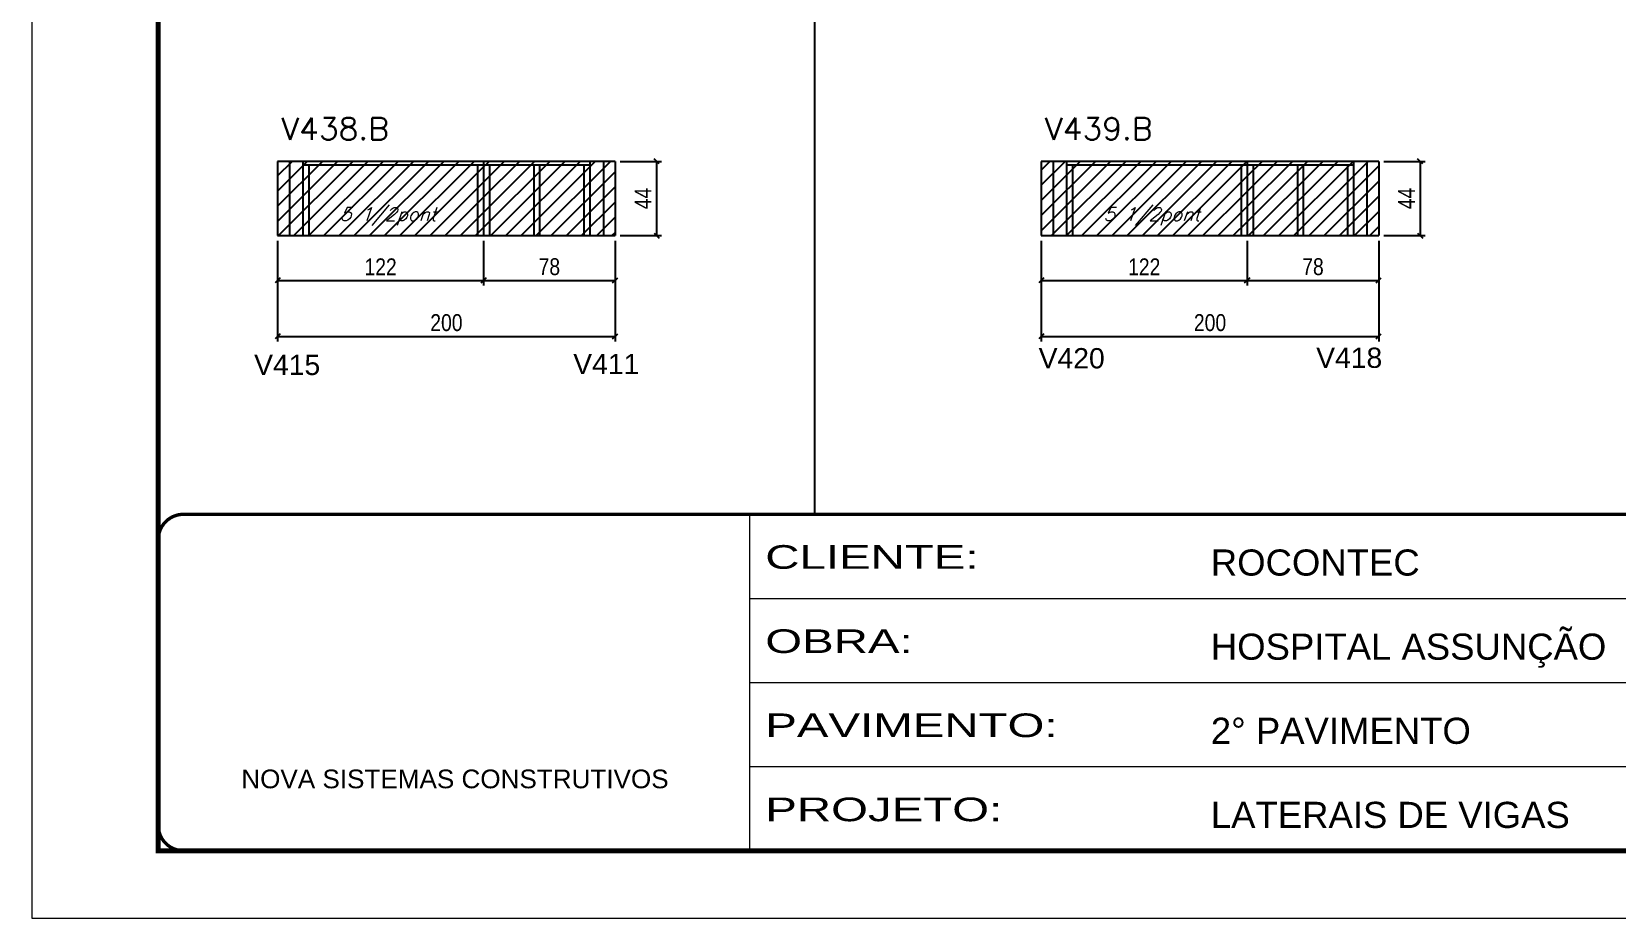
# Model space of a CAD drawing. Extents: x 137137 to 143418, y 10464 to 34486.
# Drawn here: x 137137 to 138076, y 20801 to 21326 of the extents above; entities that cross this region are included whole.
import ezdxf

# ---------------------------------------------------------------- set-up
doc = ezdxf.new("R2010")
doc.units = 0
doc.linetypes.add('CONTINUO', pattern=[0])
doc.linetypes.add('DASHED', pattern=[0.75, 0.5, -0.25])
for name, color, linetype in [('5', 5, 'Continuous'), ('COTA', 241, 'Continuous'), ('Painéis', 200, 'Continuous'), ('Reaproveitamento', 251, 'Continuous'), ('SARR_2.2x7', 40, 'Continuous'), ('SARR_3.5x7', 81, 'Continuous'), ('texto', 7, 'Continuous')]:
    doc.layers.add(name, color=color, linetype=linetype)
for name, color, linetype, lineweight in [('Folhas', 255, 'Continuous', 9), ('SARRAFO DE PRESSAO', 251, 'DASHED', 9), ('Texto Seção', 7, 'Continuous', 15)]:
    doc.layers.add(name, color=color, linetype=linetype, lineweight=lineweight)
doc.styles.add('ARIAL', font='arial.ttf')
doc.styles.add('COTA TECNICA', font='techl___.ttf', dxfattribs={"height": 10})
doc.styles.add('REGUA-120', font='ROMANS.shx', dxfattribs={"height": 15})
doc.styles.add('Romans', font='romans.shx')
doc.styles.get("Standard").update_dxf_attribs({"font": 'arial.ttf'})
doc.styles.add('Tecnologia', font='')
doc.styles.get('Tecnologia').set_extended_font_data('Forgotten Futurist')
doc.dimstyles.new('PAINEL', dxfattribs={"dimtxt": 10, "dimasz": 3, "dimexe": 3, "dimexo": 3, "dimgap": 3, "dimtad": 1, "dimdec": 1, "dimzin": 12, "dimdsep": 46, "dimtxsty": 'COTA TECNICA', "dimblk1": 'OBLIQUE', "dimblk2": 'OBLIQUE', "dimsah": 1, "dimcen": 0.9, "dimclrd": 4, "dimclre": 4, "dimclrt": 240, "dimadec": 1, "dimazin": 3, "dimtfac": 1, "dimtdec": 1, "dimtmove": 0, "dimatfit": 3, "dimfxl": 1, "dimtolj": 1, "dimtzin": 12, "dimarcsym": 0})
pattern_1 = [(45, (-13.5, -6891.4506), (-4.49012806, 4.49012806), [])]

# ---------------------------------------------------------------- blocks, each defined once
blk = doc.blocks.new('9999999999')
at = {"color": 30, "linetype": 'CONTINUO'}
for p, q in [((98564.56, 34230.21), (98564.56, 34429.45)), ((98564.56, 34379.64), (99583.98, 34379.64)), ((98564.56, 34329.83), (99487.98, 34329.83)), ((98564.56, 34280.02), (99487.98, 34280.02))]:
    blk.add_line(p, q, dxfattribs=at)
at = {"color": 30, "linetype": 'CONTINUO', "const_width": 2}
blk.add_lwpolyline([(99583.98, 34230.21), (99583.98, 34414.45, 0.414214), (99568.98, 34429.45), (98228.98, 34429.45, 0.414214), (98213.98, 34414.45), (98213.98, 34245.21, 0.414214), (98228.98, 34230.21), (99583.98, 34230.21)], format="xyb", dxfattribs=at)
at = {"layer": 'Folhas'}
blk.add_lwpolyline([(98138.98, 34190.21), (99623.98, 34190.21), (99623.98, 35240.21), (98138.98, 35240.21)], close=True, dxfattribs=at)
at = {"layer": 'Folhas', "color": 30, "const_width": 3}
blk.add_lwpolyline([(98213.98, 34230.21), (99583.98, 34230.21), (99583.98, 35200.21), (98213.98, 35200.21)], close=True, dxfattribs=at)
at = {"color": 7, "linetype": 'Continuous', "ltscale": 5, "style": 'ARIAL'}
for s, height, p in [('ROCONTEC', 15.483, (98837.68, 34393.13)), ('HOSPITAL ASSUNÇÃO', 15.4829, (98837.68, 34343.32)), ('2° PAVIMENTO', 15.4829, (98837.68, 34293.51)), ('NOVA SISTEMAS CONSTRUTIVOS', 11.0592, (98263.19, 34267.21)), ('LATERAIS DE VIGAS', 15.4829, (98837.68, 34243.7))]:
    blk.add_text(s, height=height, dxfattribs=at).set_placement(p)
at = {"layer": 'Folhas', "color": 7, "style": 'Tecnologia', "width": 1.5}
for s, p in [('CLIENTE:', (98573.65, 34397.17)), ('OBRA:', (98573.65, 34347.31)), ('PAVIMENTO:', (98573.65, 34297.5)), ('PROJETO:', (98573.65, 34247.69))]:
    blk.add_text(s, height=14, dxfattribs=at).set_placement(p)
blk = doc.blocks.new('_Oblique')
at = {"color": 0, "linetype": 'ByBlock', "lineweight": -2}
blk.add_line((-0.5, -0.5), (0.5, 0.5), dxfattribs=at)
blk = doc.blocks.new('*D1500')
at = {"layer": 'COTA', "color": 4, "linetype": 'ByBlock', "lineweight": -2, "transparency": 16777216}
for p, q in [((137283.03, 21202.68), (137283.03, 21143.02)), ((137483.03, 21202.68), (137483.03, 21143.02)), ((137283.03, 21146.02), (137483.03, 21146.02))]:
    blk.add_line(p, q, dxfattribs=at)
at = {"layer": 'Defpoints', "color": 0, "linetype": 'ByBlock', "transparency": 16777216}
for p in [(137283.03, 21205.68), (137483.03, 21205.68), (137483.03, 21146.02)]:
    blk.add_point(p, dxfattribs=at)
at = {"layer": 'COTA', "color": 4, "linetype": 'ByBlock', "lineweight": -2, "transparency": 16777216, "xscale": 3, "yscale": 3, "zscale": 3, "rotation": 180}
blk.add_blockref('_Oblique', (137283.03, 21146.02), dxfattribs=at)
at = {"layer": 'COTA', "color": 4, "linetype": 'ByBlock', "lineweight": -2, "transparency": 16777216, "xscale": 3, "yscale": 3, "zscale": 3}
blk.add_blockref('_Oblique', (137483.03, 21146.02), dxfattribs=at)
at = {"layer": 'COTA', "color": 240, "linetype": 'ByBlock', "transparency": 16777216, "insert": (137383.03, 21154.12), "char_height": 10, "attachment_point": 5, "style": 'COTA TECNICA'}
blk.add_mtext('\\A1;200', dxfattribs=at)
blk = doc.blocks.new('*D1501')
at = {"layer": 'COTA', "color": 4, "linetype": 'ByBlock', "lineweight": -2, "transparency": 16777216}
for p, q in [((137486.03, 21249.68), (137510.56, 21249.68)), ((137507.56, 21249.68), (137507.56, 21205.68)), ((137486.03, 21205.68), (137510.56, 21205.68))]:
    blk.add_line(p, q, dxfattribs=at)
at = {"layer": 'Defpoints', "color": 0, "linetype": 'ByBlock', "transparency": 16777216}
for p in [(137483.03, 21249.68), (137483.03, 21205.68), (137507.56, 21205.68)]:
    blk.add_point(p, dxfattribs=at)
at = {"layer": 'COTA', "color": 4, "linetype": 'ByBlock', "lineweight": -2, "transparency": 16777216, "xscale": 3, "yscale": 3, "zscale": 3}
for p, rotation in [((137507.56, 21249.68), 90), ((137507.56, 21205.68), 270)]:
    blk.add_blockref('_Oblique', p, dxfattribs=dict(at, rotation=rotation))
at = {"layer": 'COTA', "color": 240, "linetype": 'ByBlock', "transparency": 16777216, "insert": (137499.49, 21227.68), "char_height": 10, "attachment_point": 5, "rotation": 90, "style": 'COTA TECNICA'}
blk.add_mtext('\\A1;44', dxfattribs=at)
blk = doc.blocks.new('*D1541')
at = {"layer": 'COTA', "color": 4, "linetype": 'ByBlock', "lineweight": -2, "transparency": 16777216}
for p, q in [((137735.51, 21202.68), (137735.51, 21143.02)), ((137935.51, 21202.68), (137935.51, 21143.02)), ((137735.51, 21146.02), (137935.51, 21146.02))]:
    blk.add_line(p, q, dxfattribs=at)
at = {"layer": 'Defpoints', "color": 0, "linetype": 'ByBlock', "transparency": 16777216}
for p in [(137735.51, 21205.68), (137935.51, 21205.68), (137935.51, 21146.02)]:
    blk.add_point(p, dxfattribs=at)
at = {"layer": 'COTA', "color": 4, "linetype": 'ByBlock', "lineweight": -2, "transparency": 16777216, "xscale": 3, "yscale": 3, "zscale": 3, "rotation": 180}
blk.add_blockref('_Oblique', (137735.51, 21146.02), dxfattribs=at)
at = {"layer": 'COTA', "color": 4, "linetype": 'ByBlock', "lineweight": -2, "transparency": 16777216, "xscale": 3, "yscale": 3, "zscale": 3}
blk.add_blockref('_Oblique', (137935.51, 21146.02), dxfattribs=at)
at = {"layer": 'COTA', "color": 240, "linetype": 'ByBlock', "transparency": 16777216, "insert": (137835.51, 21154.12), "char_height": 10, "attachment_point": 5, "style": 'COTA TECNICA'}
blk.add_mtext('\\A1;200', dxfattribs=at)
blk = doc.blocks.new('*D1542')
at = {"layer": 'COTA', "color": 4, "linetype": 'ByBlock', "lineweight": -2, "transparency": 16777216}
for p, q in [((137938.51, 21249.68), (137963.04, 21249.68)), ((137960.04, 21249.68), (137960.04, 21205.68)), ((137938.51, 21205.68), (137963.04, 21205.68))]:
    blk.add_line(p, q, dxfattribs=at)
at = {"layer": 'Defpoints', "color": 0, "linetype": 'ByBlock', "transparency": 16777216}
for p in [(137935.51, 21249.68), (137935.51, 21205.68), (137960.04, 21205.68)]:
    blk.add_point(p, dxfattribs=at)
at = {"layer": 'COTA', "color": 4, "linetype": 'ByBlock', "lineweight": -2, "transparency": 16777216, "xscale": 3, "yscale": 3, "zscale": 3}
for p, rotation in [((137960.04, 21249.68), 90), ((137960.04, 21205.68), 270)]:
    blk.add_blockref('_Oblique', p, dxfattribs=dict(at, rotation=rotation))
at = {"layer": 'COTA', "color": 240, "linetype": 'ByBlock', "transparency": 16777216, "insert": (137951.97, 21227.68), "char_height": 10, "attachment_point": 5, "rotation": 90, "style": 'COTA TECNICA'}
blk.add_mtext('\\A1;44', dxfattribs=at)
blk = doc.blocks.new('*D1545')
at = {"layer": 'COTA', "color": 4, "linetype": 'ByBlock', "lineweight": -2, "transparency": 16777216}
for p, q in [((137283.03, 21202.68), (137283.03, 21176.16)), ((137405.03, 21202.68), (137405.03, 21176.16)), ((137283.03, 21179.16), (137405.03, 21179.16))]:
    blk.add_line(p, q, dxfattribs=at)
at = {"layer": 'Defpoints', "color": 0, "linetype": 'ByBlock', "transparency": 16777216}
for p in [(137283.03, 21205.68), (137405.03, 21205.68), (137405.03, 21179.16)]:
    blk.add_point(p, dxfattribs=at)
at = {"layer": 'COTA', "color": 4, "linetype": 'ByBlock', "lineweight": -2, "transparency": 16777216, "xscale": 3, "yscale": 3, "zscale": 3, "rotation": 180}
blk.add_blockref('_Oblique', (137283.03, 21179.16), dxfattribs=at)
at = {"layer": 'COTA', "color": 4, "linetype": 'ByBlock', "lineweight": -2, "transparency": 16777216, "xscale": 3, "yscale": 3, "zscale": 3}
blk.add_blockref('_Oblique', (137405.03, 21179.16), dxfattribs=at)
at = {"layer": 'COTA', "color": 240, "linetype": 'ByBlock', "transparency": 16777216, "insert": (137344.03, 21187.22), "char_height": 10, "attachment_point": 5, "style": 'COTA TECNICA'}
blk.add_mtext('\\A1;122', dxfattribs=at)
blk = doc.blocks.new('*D1546')
at = {"layer": 'COTA', "color": 4, "linetype": 'ByBlock', "lineweight": -2, "transparency": 16777216}
for p, q in [((137405.03, 21202.68), (137405.03, 21176.16)), ((137483.03, 21202.68), (137483.03, 21176.16)), ((137405.03, 21179.16), (137483.03, 21179.16))]:
    blk.add_line(p, q, dxfattribs=at)
at = {"layer": 'Defpoints', "color": 0, "linetype": 'ByBlock', "transparency": 16777216}
for p in [(137405.03, 21205.68), (137483.03, 21205.68), (137483.03, 21179.16)]:
    blk.add_point(p, dxfattribs=at)
at = {"layer": 'COTA', "color": 4, "linetype": 'ByBlock', "lineweight": -2, "transparency": 16777216, "xscale": 3, "yscale": 3, "zscale": 3, "rotation": 180}
blk.add_blockref('_Oblique', (137405.03, 21179.16), dxfattribs=at)
at = {"layer": 'COTA', "color": 4, "linetype": 'ByBlock', "lineweight": -2, "transparency": 16777216, "xscale": 3, "yscale": 3, "zscale": 3}
blk.add_blockref('_Oblique', (137483.03, 21179.16), dxfattribs=at)
at = {"layer": 'COTA', "color": 240, "linetype": 'ByBlock', "transparency": 16777216, "insert": (137444.03, 21187.25), "char_height": 10, "attachment_point": 5, "style": 'COTA TECNICA'}
blk.add_mtext('\\A1;78', dxfattribs=at)
blk = doc.blocks.new('*D1549')
at = {"layer": 'COTA', "color": 4, "linetype": 'ByBlock', "lineweight": -2, "transparency": 16777216}
for p, q in [((137735.51, 21202.68), (137735.51, 21176.16)), ((137857.51, 21202.68), (137857.51, 21176.16)), ((137735.51, 21179.16), (137857.51, 21179.16))]:
    blk.add_line(p, q, dxfattribs=at)
at = {"layer": 'Defpoints', "color": 0, "linetype": 'ByBlock', "transparency": 16777216}
for p in [(137735.51, 21205.68), (137857.51, 21205.68), (137857.51, 21179.16)]:
    blk.add_point(p, dxfattribs=at)
at = {"layer": 'COTA', "color": 4, "linetype": 'ByBlock', "lineweight": -2, "transparency": 16777216, "xscale": 3, "yscale": 3, "zscale": 3, "rotation": 180}
blk.add_blockref('_Oblique', (137735.51, 21179.16), dxfattribs=at)
at = {"layer": 'COTA', "color": 4, "linetype": 'ByBlock', "lineweight": -2, "transparency": 16777216, "xscale": 3, "yscale": 3, "zscale": 3}
blk.add_blockref('_Oblique', (137857.51, 21179.16), dxfattribs=at)
at = {"layer": 'COTA', "color": 240, "linetype": 'ByBlock', "transparency": 16777216, "insert": (137796.51, 21187.22), "char_height": 10, "attachment_point": 5, "style": 'COTA TECNICA'}
blk.add_mtext('\\A1;122', dxfattribs=at)
blk = doc.blocks.new('*D1550')
at = {"layer": 'COTA', "color": 4, "linetype": 'ByBlock', "lineweight": -2, "transparency": 16777216}
for p, q in [((137857.51, 21202.68), (137857.51, 21176.16)), ((137935.51, 21202.68), (137935.51, 21176.16)), ((137857.51, 21179.16), (137935.51, 21179.16))]:
    blk.add_line(p, q, dxfattribs=at)
at = {"layer": 'Defpoints', "color": 0, "linetype": 'ByBlock', "transparency": 16777216}
for p in [(137857.51, 21205.68), (137935.51, 21205.68), (137935.51, 21179.16)]:
    blk.add_point(p, dxfattribs=at)
at = {"layer": 'COTA', "color": 4, "linetype": 'ByBlock', "lineweight": -2, "transparency": 16777216, "xscale": 3, "yscale": 3, "zscale": 3, "rotation": 180}
blk.add_blockref('_Oblique', (137857.51, 21179.16), dxfattribs=at)
at = {"layer": 'COTA', "color": 4, "linetype": 'ByBlock', "lineweight": -2, "transparency": 16777216, "xscale": 3, "yscale": 3, "zscale": 3}
blk.add_blockref('_Oblique', (137935.51, 21179.16), dxfattribs=at)
at = {"layer": 'COTA', "color": 240, "linetype": 'ByBlock', "transparency": 16777216, "insert": (137896.51, 21187.25), "char_height": 10, "attachment_point": 5, "style": 'COTA TECNICA'}
blk.add_mtext('\\A1;78', dxfattribs=at)

msp = doc.modelspace()

# ---------------------------------------------------------------- hatches: boundary and pattern name
at = {"layer": 'Reaproveitamento', "linetype": 'ByBlock'}
h = msp.add_hatch(dxfattribs=at)
h.set_pattern_fill('ANSI31', color=256, scale=2)
h.set_pattern_definition(pattern_1)
h.paths.add_polyline_path([(137283.03, 21249.68), (137283.03, 21205.68), (137405.03, 21205.68), (137405.03, 21249.68)])
h = msp.add_hatch(dxfattribs=at)
h.set_pattern_fill('ANSI31', color=256, scale=2)
h.set_pattern_definition(pattern_1)
h.paths.add_polyline_path([(137405.03, 21249.68), (137405.03, 21205.68), (137483.03, 21205.68), (137483.03, 21249.68)])
h = msp.add_hatch(dxfattribs=at)
h.set_pattern_fill('ANSI31', color=256, scale=2)
h.set_pattern_definition(pattern_1)
h.paths.add_polyline_path([(137735.51, 21249.68), (137735.51, 21205.68), (137857.51, 21205.68), (137857.51, 21249.68)])
h = msp.add_hatch(dxfattribs=at)
h.set_pattern_fill('ANSI31', color=256, scale=2)
h.set_pattern_definition(pattern_1)
h.paths.add_polyline_path([(137935.51, 21205.68), (137935.51, 21249.68), (137857.51, 21249.68), (137857.51, 21205.68)])

# ---------------------------------------------------------------- linework, layer by layer
at = {"layer": 'COTA', "linetype": 'ByBlock'}
msp.add_line((137601.16, 21811.45), (137601.16, 21040.69), dxfattribs=at)
at = {"layer": 'Painéis', "linetype": 'ByBlock'}
for p, q in [((137283.03, 21249.68), (137283.03, 21205.68)), ((137483.03, 21249.68), (137283.03, 21249.68)), ((137405.03, 21249.68), (137405.03, 21205.68)), ((137483.03, 21249.68), (137483.03, 21205.68)), ((137735.51, 21249.68), (137735.51, 21205.68)), ((137935.51, 21249.68), (137735.51, 21249.68)), ((137857.51, 21249.68), (137857.51, 21205.68)), ((137935.51, 21249.68), (137935.51, 21205.68)), ((137283.03, 21205.68), (137483.03, 21205.68)), ((137735.51, 21205.68), (137935.51, 21205.68))]:
    msp.add_line(p, q, dxfattribs=at)
at = {"layer": 'SARR_2.2x7', "linetype": 'Continuous'}
for p, q in [((137290.03, 21249.68), (137290.03, 21205.68)), ((137476.03, 21249.68), (137476.03, 21205.68)), ((137742.51, 21249.68), (137742.51, 21205.68)), ((137928.51, 21249.68), (137928.51, 21205.68)), ((137405.03, 21247.48), (137298.03, 21247.48)), ((137468.03, 21247.48), (137405.03, 21247.48)), ((137857.51, 21247.48), (137750.51, 21247.48)), ((137920.51, 21247.48), (137857.51, 21247.48))]:
    msp.add_line(p, q, dxfattribs=at)
at = {"layer": 'SARR_3.5x7'}
for p, q in [((137298.03, 21249.68), (137298.03, 21205.68)), ((137468.03, 21249.68), (137468.03, 21205.68)), ((137750.51, 21249.68), (137750.51, 21205.68)), ((137920.51, 21249.68), (137920.51, 21205.68)), ((137301.53, 21247.48), (137301.53, 21205.68)), ((137401.53, 21247.48), (137401.53, 21205.68)), ((137408.53, 21247.48), (137408.53, 21205.68)), ((137434.78, 21247.48), (137434.78, 21205.68)), ((137438.28, 21247.48), (137438.28, 21205.68)), ((137464.53, 21247.48), (137464.53, 21205.68)), ((137754.01, 21247.48), (137754.01, 21205.68)), ((137854.01, 21247.48), (137854.01, 21205.68)), ((137861.01, 21247.48), (137861.01, 21205.68)), ((137887.26, 21247.48), (137887.26, 21205.68)), ((137890.76, 21247.48), (137890.76, 21205.68)), ((137917.01, 21247.48), (137917.01, 21205.68))]:
    msp.add_line(p, q, dxfattribs=at)

# ---------------------------------------------------------------- block references
at = {"layer": 'SARRAFO DE PRESSAO', "color": 6, "linetype": 'ByBlock'}
msp.add_blockref('9999999999', (38998.31, -13388.76), dxfattribs=at)

# ---------------------------------------------------------------- texts
at = {"layer": '5', "linetype": 'Continuous'}
for s, p in [('V420', (137733.96, 21127.09)), ('V418', (137898.41, 21127.38)), ('V415', (137269.1, 21123.15)), ('V411', (137458.17, 21123.68))]:
    msp.add_text(s, height=12, rotation=0.00004, dxfattribs=at).set_placement(p)
at = {"layer": 'texto', "color": 2, "char_height": 8, "attachment_point": 5, "style": 'Romans'}
for insert in [(137348.41, 21217.08), (137800.9, 21217.08)]:
    msp.add_mtext('{\\Q19;\\C256;5 1/2pont}', dxfattribs=dict(at, insert=insert))
at = {"layer": 'Texto Seção', "style": 'REGUA-120', "width": 1.05}
for s, p in [('V438.B', (137285.24, 21262.52)), ('V439.B', (137737.73, 21262.52))]:
    msp.add_text(s, height=13, dxfattribs=at).set_placement(p)

# ---------------------------------------------------------------- dimensions: what is measured, and where the dimension line sits
at = {"layer": 'COTA', "linetype": 'ByBlock'}
for base, p1, p2, picture, middle in [((137507.56, 21205.68), (137483.03, 21249.68), (137483.03, 21205.68), '*D1501', (137499.49, 21227.68)), ((137960.04, 21205.68), (137935.51, 21249.68), (137935.51, 21205.68), '*D1542', (137951.97, 21227.68))]:
    dim = msp.add_linear_dim(base=base, p1=p1, p2=p2, angle=90, dimstyle='PAINEL', dxfattribs=at)
    dim.commit()
    dim.dimension.update_dxf_attribs({"geometry": picture, "text_midpoint": middle})
for p1, p2, picture, middle in [((137283.03, 21205.68), (137483.03, 21205.68), '*D1500', (137383.03, 21154.12)), ((137735.51, 21205.68), (137935.51, 21205.68), '*D1541', (137835.51, 21154.12))]:
    dim = msp.add_aligned_dim(p1=p1, p2=p2, distance=-59.67, dimstyle='PAINEL', dxfattribs=at)
    dim.commit()
    dim.dimension.update_dxf_attribs({"geometry": picture, "text_midpoint": middle})
for base, p1, p2, picture, middle in [((137405.03, 21179.16), (137283.03, 21205.68), (137405.03, 21205.68), '*D1545', (137344.03, 21187.22)), ((137857.51, 21179.16), (137735.51, 21205.68), (137857.51, 21205.68), '*D1549', (137796.51, 21187.22))]:
    dim = msp.add_linear_dim(base=base, p1=p1, p2=p2, dimstyle='PAINEL', dxfattribs=at)
    dim.commit()
    dim.dimension.update_dxf_attribs({"geometry": picture, "text_midpoint": middle})
for base, p1, p2, picture, middle in [((137483.03, 21179.16), (137405.03, 21205.68), (137483.03, 21205.68), '*D1546', (137444.03, 21187.25)), ((137935.51, 21179.16), (137857.51, 21205.68), (137935.51, 21205.68), '*D1550', (137896.51, 21187.25))]:
    dim = msp.add_linear_dim(base=base, p1=p1, p2=p2, dimstyle='PAINEL', override={"dimtmove": 1}, dxfattribs=at)
    dim.commit()
    dim.dimension.update_dxf_attribs({"geometry": picture, "text_midpoint": middle})

doc.saveas('drawing.dxf')
